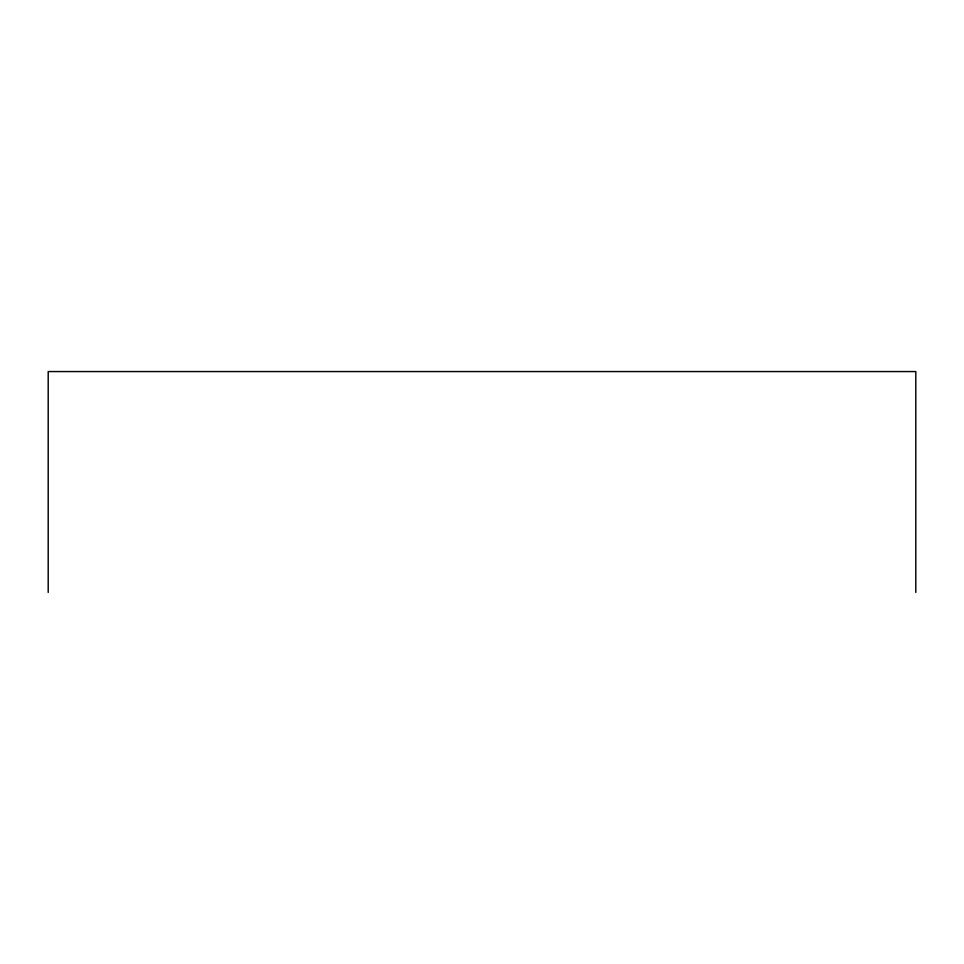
<?xml version="1.0" encoding="UTF-8"?>
<svg xmlns="http://www.w3.org/2000/svg" width="964" height="964" viewBox="0 0 964 964"><rect width="100%" height="100%" fill="white"/><g stroke="black" fill="none" stroke-linecap="round" stroke-linejoin="round"><path stroke-width="1.45" d="M915.8 592.438L915.8 371.562L48.2 371.562L48.2 592.438"/></g></svg>
